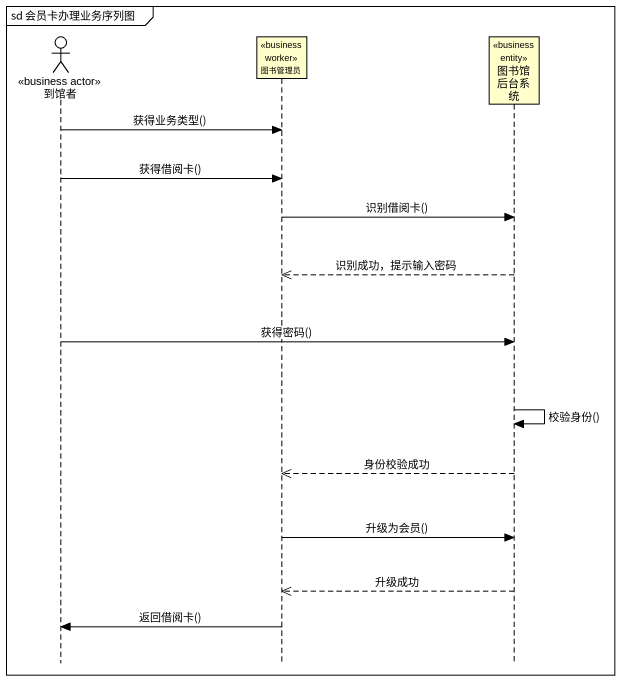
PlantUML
@startuml
mainframe sd 会员卡办理业务序列图
hide footbox
actor 到馆者 <<business actor>>
participant 图书管理员 <<business worker>>
participant 图书馆后台系统 <<business entity>>

到馆者 -> 图书管理员 : 获得业务类型()
到馆者 -> 图书管理员 : 获得借阅卡()
图书管理员 -> 图书馆后台系统 : 识别借阅卡()
图书馆后台系统 -->> 图书管理员 : 识别成功，提示输入密码
到馆者 -> 图书馆后台系统 : 获得密码()
图书馆后台系统 -> 图书馆后台系统 : 校验身份()
图书馆后台系统 -->> 图书管理员 : 身份校验成功
图书管理员 -> 图书馆后台系统 : 升级为会员()
图书馆后台系统 -->> 图书管理员 : 升级成功
图书管理员 -> 到馆者 : 返回借阅卡()
@enduml
